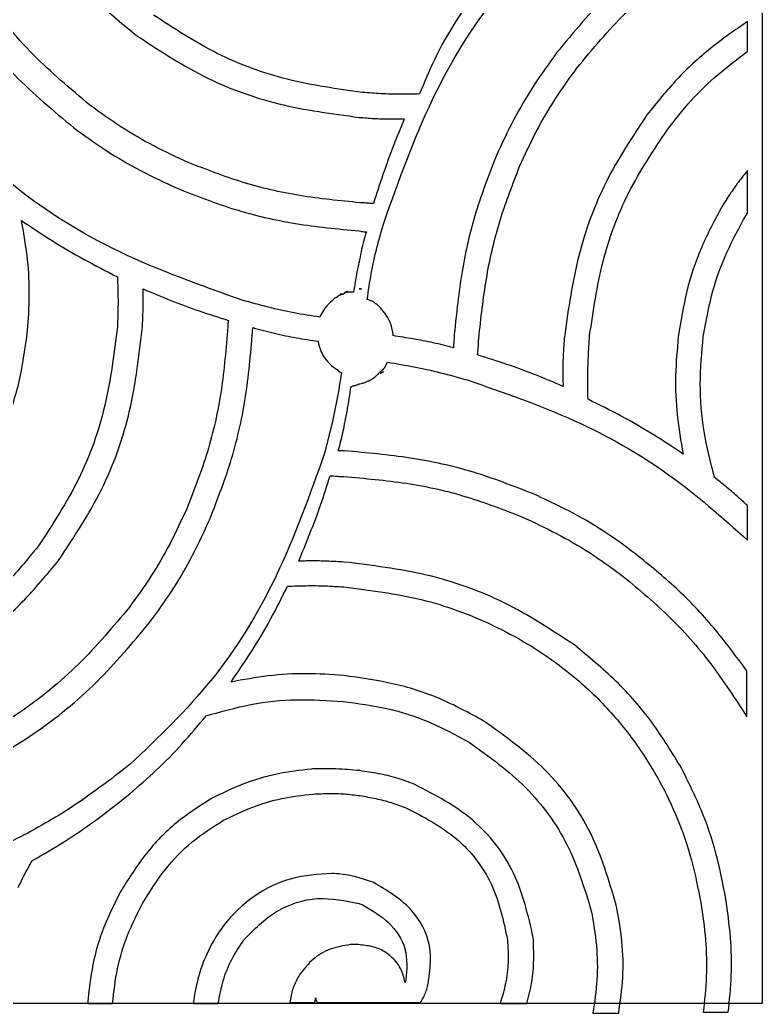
# Model space of a CAD drawing. Extents: x 0 to 371, y 0 to 260.
# Drawn here: x 346.07 to 370.44, y 0.34 to 32.97 of the extents above; entities that cross this region are included whole.
import ezdxf

# ---------------------------------------------------------------- set-up
doc = ezdxf.new("R2010")
doc.units = 0
doc.layers.add('Layer_1', color=7, linetype='CONTINUOUS')

msp = doc.modelspace()

# ---------------------------------------------------------------- linework, layer by layer
at = {"layer": 'Layer_1', "color": 7}
for points in [[(0.02646, 259.95312), (370.443122, 259.95312), (370.443122, 0.661457), (0.02646, 0.661457)], [(350.123332, 24.130001)], [(356.658329, 23.971354)], [(356.843326, 24.05042)], [(357.213848, 24.130001), (357.293435, 24.130001), (357.213848, 24.130001)], [(353.72156, 22.859795)], [(358.007598, 21.404587)], [(356.049576, 8.371273)], [(356.312624, 4.929623)]]:
    msp.add_lwpolyline(points, close=True, dxfattribs=at)
for points in [[(369.967082, 31.93521), (369.967082, 32.913961)], [(369.967082, 26.617188), (369.967082, 28.01917)], [(357.213848, 25.003333), (357.213848, 25.029688)], [(356.658329, 23.944999), (356.631976, 23.944999)], [(357.028851, 24.024065), (357.002499, 24.024065), (356.949265, 24.024065), (356.922912, 24.024065), (356.89656, 24.024065), (356.870207, 24.024065), (356.843326, 24.024065)], [(357.504784, 23.785837), (357.478431, 23.785837)], [(357.875306, 23.548124), (357.796249, 23.62719)], [(358.325415, 22.595212), (358.325415, 22.648438)], [(358.060832, 21.563749), (358.13989, 21.722396)], [(357.743015, 21.24594), (357.822601, 21.325521)], [(357.92854, 21.431458), (358.007598, 21.510523)], [(356.949265, 20.928646), (356.975617, 20.928646)], [(357.213848, 21.007712), (357.240201, 21.007712)], [(357.504784, 21.113648), (357.531666, 21.113648)], [(356.737916, 18.81198), (356.526037, 18.81198)], [(369.967082, 15.875208), (369.967082, 17.012607)], [(369.9402, 10.08073), (369.9402, 11.588648)], [(357.69031, 4.630416), (357.213848, 4.789063)], [(357.187496, 2.592815), (356.922912, 2.592815)], [(355.018124, 1.084896), (354.938537, 0.688021), (355.75864, 0.688021)], [(348.297601, 0.661666), (349.117704, 0.661666)], [(351.763537, 0.661666), (352.58364, 0.661666)], [(355.838226, 0.688021), (357.134791, 0.688021), (359.224575, 0.688021)], [(361.844056, 0.661666), (362.717393, 0.661666)], [(364.886765, 0.343857), (365.733749, 0.343857)], [(368.511874, 0.370212), (369.331976, 0.370212)]]:
    msp.add_lwpolyline(points, dxfattribs=at)
for points, knots in [([(369.993435, 36.988648), (369.973576, 36.97963), (369.932202, 36.960842), (369.869149, 36.937374), (369.0079, 36.547637), (367.472174, 35.575907), (365.376384, 33.919172), (364.253587, 32.558198), (363.69614, 31.882499)], [0, 0, 0, 0, 0.065413, 0.136286, 0.201699, 2.900538, 5.558248, 8.178815, 8.178815, 8.178815, 8.178815]), ([(346.339579, 36.539063), (346.650924, 36.026466), (347.272512, 35.003087), (348.465984, 33.640614), (349.392713, 32.875496), (349.858749, 32.490731)], [0, 0, 0, 0, 1.797007, 3.587658, 5.399076, 5.399076, 5.399076, 5.399076]), ([(358.03395, 26.326249), (358.516017, 27.686758), (359.449224, 30.32049), (361.585048, 33.839395), (363.487346, 35.656793), (364.410832, 36.539063)], [0, 0, 0, 0, 4.325849, 8.37417, 12.193662, 12.193662, 12.193662, 12.193662]), ([(348.376659, 30.162708), (347.73717, 30.699833), (346.450776, 31.780311), (344.837256, 33.755735), (344.005986, 35.237914), (343.587807, 35.983541)], [0, 0, 0, 0, 2.501839, 5.032693, 7.594724, 7.594724, 7.594724, 7.594724]), ([(364.357598, 31.379688), (364.875436, 32.003269), (365.917641, 33.258293), (367.826494, 34.841999), (369.267474, 35.653683), (369.993435, 36.062606)], [0, 0, 0, 0, 2.428451, 4.887518, 7.384217, 7.384217, 7.384217, 7.384217]), ([(342.820409, 35.53344), (343.259389, 34.745898), (344.130783, 33.182593), (345.829016, 31.110759), (347.178905, 29.981152), (347.847492, 29.421668)], [0, 0, 0, 0, 2.701851, 5.363294, 7.97507, 7.97507, 7.97507, 7.97507]), ([(360.891662, 33.681356), (360.669704, 33.351753), (360.22611, 32.693025), (359.649837, 31.643167), (359.349256, 30.904079), (359.198223, 30.532712)], [0, 0, 0, 0, 1.191884, 2.382039, 3.584001, 3.584001, 3.584001, 3.584001]), ([(357.319787, 30.585938), (356.494252, 30.699431), (354.85558, 30.924713), (352.515814, 31.782375), (351.148024, 32.679258), (350.466973, 33.125835)], [0, 0, 0, 0, 2.495871, 4.954259, 7.392291, 7.392291, 7.392291, 7.392291]), ([(369.967082, 32.913961), (369.554776, 32.628567), (368.730339, 32.057899), (367.612475, 31.030247), (366.979084, 30.24217), (366.65979, 29.844898)], [0, 0, 0, 0, 1.503379, 3.006114, 4.533713, 4.533713, 4.533713, 4.533713]), ([(349.858749, 32.490731), (350.587184, 32.005314), (352.049592, 31.030788), (354.566289, 30.115106), (356.326941, 29.882836), (357.213848, 29.765833)], [0, 0, 0, 0, 2.619821, 5.259563, 7.939069, 7.939069, 7.939069, 7.939069]), ([(363.69614, 31.882499), (363.444566, 31.534823), (362.935317, 30.831038), (362.270499, 29.697602), (361.898489, 28.897317), (361.711765, 28.495626)], [0, 0, 0, 0, 1.287007, 2.605232, 3.933695, 3.933695, 3.933695, 3.933695]), ([(367.321249, 29.342087), (367.577491, 29.672739), (368.08613, 30.329083), (368.982212, 31.193463), (369.639133, 31.688218), (369.967082, 31.93521)], [0, 0, 0, 0, 1.253799, 2.488785, 3.719926, 3.719926, 3.719926, 3.719926]), ([(362.479162, 28.151462), (362.655052, 28.533397), (363.00497, 29.293228), (363.634085, 30.373726), (364.117303, 31.045586), (364.357598, 31.379688)], [0, 0, 0, 0, 1.261043, 2.508743, 3.742939, 3.742939, 3.742939, 3.742939]), ([(359.198223, 30.532712), (358.986899, 30.527374), (358.566139, 30.516746), (357.939338, 30.538082), (357.525137, 30.570076), (357.319787, 30.585938)], [0, 0, 0, 0, 0.634067, 1.262467, 1.880333, 1.880333, 1.880333, 1.880333]), ([(353.37739, 23.759481), (352.01689, 24.241513), (349.383201, 25.17464), (345.864226, 27.310171), (344.046845, 29.212387), (343.164579, 30.135837)], [0, 0, 0, 0, 4.325799, 8.373984, 12.193381, 12.193381, 12.193381, 12.193381]), ([(351.604893, 28.283753), (351.22295, 28.459678), (350.463085, 28.809677), (349.382651, 29.439079), (348.710767, 29.922378), (348.376659, 30.162708)], [0, 0, 0, 0, 1.261103, 2.508932, 3.743206, 3.743206, 3.743206, 3.743206]), ([(357.213848, 29.765833), (357.375096, 29.751558), (357.701078, 29.722701), (358.195648, 29.713092), (358.528187, 29.712769), (358.695409, 29.712606)], [0, 0, 0, 0, 0.485498, 0.98149, 1.483195, 1.483195, 1.483195, 1.483195]), ([(358.695409, 29.712606), (358.571839, 29.413371), (358.322702, 28.810064), (357.989027, 27.881791), (357.783801, 27.252016), (357.680494, 26.934997)], [0, 0, 0, 0, 0.97113, 1.957958, 2.958231, 2.958231, 2.958231, 2.958231]), ([(366.65979, 29.844898), (366.187974, 29.130868), (365.237328, 27.692195), (364.332001, 25.224131), (364.085068, 23.493534), (363.960723, 22.622083)], [0, 0, 0, 0, 2.561714, 5.161502, 7.798524, 7.798524, 7.798524, 7.798524]), ([(347.847492, 29.421668), (348.195169, 29.170094), (348.898955, 28.660845), (350.032393, 27.996028), (350.83268, 27.624018), (351.234371, 27.437293)], [0, 0, 0, 0, 1.287008, 2.605236, 3.9337, 3.9337, 3.9337, 3.9337]), ([(364.780825, 22.595212), (364.899687, 23.411304), (365.135207, 25.028374), (365.980162, 27.337241), (366.875994, 28.676457), (367.321249, 29.342087)], [0, 0, 0, 0, 2.470914, 4.896062, 7.292566, 7.292566, 7.292566, 7.292566]), ([(361.711765, 28.495626), (361.476192, 27.887398), (360.998482, 26.653989), (360.549068, 24.685953), (360.407783, 23.333971), (360.336143, 22.648438)], [0, 0, 0, 0, 1.954953, 3.964391, 6.031376, 6.031376, 6.031376, 6.031376]), ([(357.240201, 26.960837), (356.578817, 27.025485), (355.273052, 27.153119), (353.376303, 27.590617), (352.189016, 28.055191), (351.604893, 28.283753)], [0, 0, 0, 0, 1.992575, 3.933927, 5.81399, 5.81399, 5.81399, 5.81399]), ([(361.156245, 22.648438), (361.227959, 23.292517), (361.369662, 24.565192), (361.808367, 26.415059), (362.257757, 27.578338), (362.479162, 28.151462)], [0, 0, 0, 0, 1.943253, 3.839796, 5.681605, 5.681605, 5.681605, 5.681605]), ([(369.967082, 28.01917), (369.864717, 27.894079), (369.659968, 27.643876), (369.382473, 27.242565), (369.208035, 26.967306), (369.120098, 26.828545)], [0, 0, 0, 0, 0.484733, 0.969549, 1.462409, 1.462409, 1.462409, 1.462409]), ([(351.234371, 27.437293), (351.855658, 27.19282), (353.117433, 26.696319), (355.13081, 26.233294), (356.514785, 26.101411), (357.213848, 26.034795)], [0, 0, 0, 0, 2.001113, 4.064069, 6.169652, 6.169652, 6.169652, 6.169652]), ([(357.680494, 26.934997), (357.634579, 26.936938), (357.539023, 26.940978), (357.392697, 26.95644), (357.291612, 26.959354), (357.240201, 26.960837)], [0, 0, 0, 0, 0.13784, 0.286873, 0.441115, 0.441115, 0.441115, 0.441115]), ([(369.120098, 26.828545), (368.883703, 26.38609), (368.410611, 25.500616), (367.933607, 24.061026), (367.772173, 23.067127), (367.691242, 22.568856)], [0, 0, 0, 0, 1.503159, 3.008233, 4.521331, 4.521331, 4.521331, 4.521331]), ([(369.83479, 26.405315), (369.850341, 26.429382), (369.879984, 26.475261), (369.921888, 26.547241), (369.951532, 26.59312), (369.967082, 26.617188)], [0, 0, 0, 0, 0.085951, 0.163847, 0.249797, 0.249797, 0.249797, 0.249797]), ([(346.339579, 22.886666), (346.36253, 23.27651), (346.40846, 24.056643), (346.334293, 25.228106), (346.196463, 25.995911), (346.127701, 26.37896)], [0, 0, 0, 0, 1.170859, 2.343057, 3.510053, 3.510053, 3.510053, 3.510053]), ([(346.127701, 26.37896), (346.460103, 26.15437), (347.12909, 25.702365), (348.183451, 25.089252), (348.910469, 24.715148), (349.276348, 24.526876)], [0, 0, 0, 0, 1.203234, 2.421603, 3.655969, 3.655969, 3.655969, 3.655969]), ([(357.478431, 23.785837), (357.519104, 24.068667), (357.600915, 24.637572), (357.787083, 25.48626), (357.951262, 26.044894), (358.03395, 26.326249)], [0, 0, 0, 0, 0.857041, 1.723911, 2.603523, 2.603523, 2.603523, 2.603523]), ([(368.511874, 22.568856), (368.591241, 23.016642), (368.749945, 23.912036), (369.193085, 25.206734), (369.62124, 26.006444), (369.83479, 26.405315)], [0, 0, 0, 0, 1.363155, 2.725773, 4.081693, 4.081693, 4.081693, 4.081693]), ([(357.213848, 26.034795), (357.240156, 26.027688), (357.29218, 26.013633), (357.372616, 26.008587), (357.425626, 26.008489), (357.452079, 26.00844)], [0, 0, 0, 0, 0.08155, 0.161267, 0.240676, 0.240676, 0.240676, 0.240676]), ([(357.452079, 26.00844), (357.418433, 25.90039), (357.35047, 25.682138), (357.271952, 25.346153), (357.233258, 25.117851), (357.213848, 25.003333)], [0, 0, 0, 0, 0.339427, 0.685611, 1.034027, 1.034027, 1.034027, 1.034027]), ([(357.213848, 25.029688), (357.189238, 24.917461), (357.14059, 24.695612), (357.081338, 24.359815), (357.046429, 24.136506), (357.028851, 24.024065)], [0, 0, 0, 0, 0.344646, 0.681296, 1.02272, 1.02272, 1.02272, 1.02272]), ([(349.276348, 24.526876), (349.283393, 24.342044), (349.297405, 23.974447), (349.297672, 23.42733), (349.283406, 23.065619), (349.276348, 22.886666)], [0, 0, 0, 0, 0.554872, 1.103538, 1.64078, 1.64078, 1.64078, 1.64078]), ([(350.096451, 22.886666), (350.103607, 23.021521), (350.118119, 23.295007), (350.123034, 23.709668), (350.123232, 23.989238), (350.123332, 24.130001)], [0, 0, 0, 0, 0.405094, 0.821528, 1.24383, 1.24383, 1.24383, 1.24383]), ([(350.123332, 24.130001), (350.42542, 24.001062), (351.032349, 23.742009), (351.967983, 23.396764), (352.606136, 23.198142), (352.92781, 23.098023)], [0, 0, 0, 0, 0.985275, 1.979534, 2.990112, 2.990112, 2.990112, 2.990112]), ([(356.631976, 23.944999), (356.607664, 23.934625), (356.561304, 23.914844), (356.502241, 23.875248), (356.459292, 23.839494), (356.417173, 23.833155), (356.392508, 23.810484), (356.318859, 23.737795), (356.186202, 23.622112), (356.031244, 23.427422), (355.955685, 23.27926), (355.917284, 23.20396)], [0, 0, 0, 0, 0.079, 0.150637, 0.214084, 0.241624, 0.274517, 0.311245, 0.554531, 0.799416, 1.052494, 1.052494, 1.052494, 1.052494]), ([(356.658329, 23.971354), (356.649842, 23.971163), (356.634465, 23.970815), (356.612543, 23.968534), (356.598249, 23.937426), (356.627779, 23.950991), (356.637489, 23.966688), (356.65114, 23.969745), (356.658329, 23.971354)], [0, 0, 0, 0, 0.025441, 0.046093, 0.066249, 0.086953, 0.105566, 0.12627, 0.12627, 0.12627, 0.12627]), ([(356.843326, 24.024065), (356.828065, 24.024335), (356.801333, 24.024809), (356.766936, 24.017796), (356.736541, 24.0064), (356.737332, 23.987672), (356.731884, 23.980439), (356.726372, 23.975951), (356.720603, 23.974336), (356.716073, 23.971921), (356.70326, 23.971199), (356.696069, 23.953116), (356.676662, 23.944295), (356.664928, 23.944746), (356.658329, 23.944999)], [0, 0, 0, 0, 0.044978, 0.078785, 0.111838, 0.12232, 0.130645, 0.138074, 0.14323, 0.148438, 0.153336, 0.18031, 0.195535, 0.215102, 0.215102, 0.215102, 0.215102]), ([(356.843326, 24.05042), (356.833989, 24.048619), (356.814644, 24.044887), (356.796362, 24.030256), (356.748778, 24.021077), (356.796362, 24.030256), (356.814644, 24.044887), (356.833989, 24.048619), (356.843326, 24.05042)], [0, 0, 0, 0, 0.027247, 0.056453, 0.0837, 0.110946, 0.140152, 0.167399, 0.167399, 0.167399, 0.167399]), ([(355.917284, 23.20396), (355.634378, 23.246249), (355.065247, 23.331323), (354.219776, 23.528418), (353.659093, 23.682211), (353.37739, 23.759481)], [0, 0, 0, 0, 0.857836, 1.725738, 2.602109, 2.602109, 2.602109, 2.602109]), ([(357.637076, 23.733126), (357.621382, 23.734629), (357.590685, 23.737567), (357.548477, 23.761969), (357.520121, 23.777459), (357.504784, 23.785837)], [0, 0, 0, 0, 0.046711, 0.09137, 0.143979, 0.143979, 0.143979, 0.143979]), ([(357.796249, 23.62719), (357.789165, 23.628591), (357.775688, 23.631256), (357.7638, 23.649843), (357.735379, 23.651899), (357.716235, 23.683666), (357.679873, 23.708942), (357.652278, 23.724535), (357.637076, 23.733126)], [0, 0, 0, 0, 0.020833, 0.039634, 0.060467, 0.098641, 0.141288, 0.193608, 0.193608, 0.193608, 0.193608]), ([(358.13989, 23.20396), (358.113751, 23.245886), (358.062569, 23.327983), (357.974656, 23.443786), (357.908654, 23.513102), (357.875306, 23.548124)], [0, 0, 0, 0, 0.148184, 0.290165, 0.435159, 0.435159, 0.435159, 0.435159]), ([(358.325415, 22.648438), (358.315005, 22.716336), (358.294762, 22.848365), (358.236457, 23.038074), (358.171811, 23.149125), (358.13989, 23.20396)], [0, 0, 0, 0, 0.20605, 0.400666, 0.590501, 0.590501, 0.590501, 0.590501]), ([(344.858018, 18.176876), (345.11722, 18.664975), (345.635623, 19.641169), (346.134457, 21.236172), (346.271092, 22.335588), (346.339579, 22.886666)], [0, 0, 0, 0, 1.655746, 3.311481, 4.975488, 4.975488, 4.975488, 4.975488]), ([(349.276348, 22.886666), (349.169426, 22.021914), (348.956818, 20.302402), (348.09292, 17.837075), (347.151805, 16.402944), (346.683749, 15.68969)], [0, 0, 0, 0, 2.61027, 5.190382, 7.743209, 7.743209, 7.743209, 7.743209]), ([(347.345207, 15.213749), (347.846574, 15.972692), (348.854293, 17.498126), (349.783551, 20.12607), (349.991698, 21.96247), (350.096451, 22.886666)], [0, 0, 0, 0, 2.722158, 5.471388, 8.256756, 8.256756, 8.256756, 8.256756]), ([(352.901457, 22.886666), (352.843947, 22.183771), (352.7306, 20.798416), (352.28704, 18.7829), (351.794348, 17.52586), (351.551659, 16.90667)], [0, 0, 0, 0, 2.114592, 4.167706, 6.160758, 6.160758, 6.160758, 6.160758]), ([(352.319056, 16.589376), (352.570685, 17.23944), (353.082409, 18.561444), (353.544217, 20.674103), (353.66201, 22.125865), (353.72156, 22.859795)], [0, 0, 0, 0, 2.089101, 4.248505, 6.456337, 6.456337, 6.456337, 6.456337]), ([(352.92781, 23.098023), (352.920737, 23.074052), (352.907344, 23.028658), (352.901333, 22.957212), (352.901415, 22.910804), (352.901457, 22.886666)], [0, 0, 0, 0, 0.074783, 0.141617, 0.214059, 0.214059, 0.214059, 0.214059]), ([(353.72156, 22.859795), (353.958975, 22.794554), (354.430793, 22.6649), (355.147705, 22.522067), (355.6262, 22.447405), (355.864579, 22.41021)], [0, 0, 0, 0, 0.738447, 1.467521, 2.191316, 2.191316, 2.191316, 2.191316]), ([(360.30979, 22.198337), (360.089894, 22.254872), (359.652525, 22.367319), (358.988216, 22.488608), (358.546011, 22.559731), (358.325415, 22.595212)], [0, 0, 0, 0, 0.680934, 1.354363, 2.024705, 2.024705, 2.024705, 2.024705]), ([(360.336143, 22.648438), (360.334577, 22.597734), (360.3315, 22.498131), (360.314433, 22.348643), (360.311357, 22.24904), (360.30979, 22.198337)], [0, 0, 0, 0, 0.152124, 0.298834, 0.450958, 0.450958, 0.450958, 0.450958]), ([(361.10354, 21.960624), (361.11072, 22.039616), (361.12489, 22.195506), (361.134289, 22.42537), (361.149049, 22.575328), (361.156245, 22.648438)], [0, 0, 0, 0, 0.237922, 0.469539, 0.689887, 0.689887, 0.689887, 0.689887]), ([(363.960723, 22.622083), (363.944903, 22.436651), (363.913133, 22.064267), (363.891911, 21.499067), (363.902613, 21.120062), (363.908018, 20.928646)], [0, 0, 0, 0, 0.558295, 1.121167, 1.695522, 1.695522, 1.695522, 1.695522]), ([(364.72812, 20.505416), (364.722722, 20.740886), (364.712014, 21.207945), (364.733269, 21.905125), (364.765009, 22.365706), (364.780825, 22.595212)], [0, 0, 0, 0, 0.706497, 1.401348, 2.091483, 2.091483, 2.091483, 2.091483]), ([(367.691242, 22.568856), (367.6525, 22.141427), (367.574722, 21.28331), (367.628276, 19.985417), (367.776335, 19.132695), (367.850415, 18.706043)], [0, 0, 0, 0, 1.286711, 2.583228, 3.881518, 3.881518, 3.881518, 3.881518]), ([(368.881867, 17.938648), (368.753122, 18.439748), (368.494983, 19.444472), (368.368918, 21.008876), (368.464122, 22.047779), (368.511874, 22.568856)], [0, 0, 0, 0, 1.550432, 3.108674, 4.676707, 4.676707, 4.676707, 4.676707]), ([(355.864579, 22.41021), (355.890515, 22.299742), (355.941848, 22.081101), (356.12022, 21.789294), (356.284771, 21.639141), (356.367393, 21.563749)], [0, 0, 0, 0, 0.338897, 0.670754, 1.005417, 1.005417, 1.005417, 1.005417]), ([(363.908018, 20.928646), (363.605931, 21.057585), (362.999001, 21.316639), (362.063368, 21.661883), (361.425214, 21.860505), (361.10354, 21.960624)], [0, 0, 0, 0, 0.985275, 1.979534, 2.990112, 2.990112, 2.990112, 2.990112]), ([(356.367393, 21.563749), (356.385316, 21.553063), (356.422114, 21.531123), (356.471316, 21.490439), (356.508114, 21.468499), (356.526037, 21.457813)], [0, 0, 0, 0, 0.062523, 0.128365, 0.190888, 0.190888, 0.190888, 0.190888]), ([(358.007598, 21.510523), (358.015647, 21.517505), (358.029718, 21.529709), (358.055026, 21.541183), (358.058982, 21.556557), (358.060832, 21.563749)], [0, 0, 0, 0, 0.032259, 0.056393, 0.077606, 0.077606, 0.077606, 0.077606]), ([(358.13989, 21.722396), (358.431391, 21.674603), (359.017015, 21.578588), (359.892237, 21.387394), (360.469125, 21.22281), (360.75937, 21.140003)], [0, 0, 0, 0, 0.886111, 1.780194, 2.685514, 2.685514, 2.685514, 2.685514]), ([(356.631976, 21.378231), (356.584464, 21.080552), (356.489703, 20.486839), (356.303622, 19.604091), (356.152241, 19.023201), (356.076457, 18.732398)], [0, 0, 0, 0, 0.904255, 1.803509, 2.704986, 2.704986, 2.704986, 2.704986]), ([(356.526037, 21.457813), (356.527817, 21.448968), (356.531447, 21.430938), (356.551974, 21.410123), (356.576646, 21.405008), (356.599248, 21.400382), (356.611491, 21.382433), (356.624918, 21.379679), (356.631976, 21.378231)], [0, 0, 0, 0, 0.026718, 0.054469, 0.081097, 0.101931, 0.120731, 0.141564, 0.141564, 0.141564, 0.141564]), ([(357.531666, 21.113648), (357.538685, 21.115089), (357.552016, 21.117824), (357.564022, 21.135827), (357.58437, 21.14001), (357.604867, 21.144184), (357.616404, 21.163028), (357.642482, 21.165336), (357.661917, 21.188071), (357.689468, 21.200317), (357.716628, 21.209602), (357.717131, 21.224782), (357.720582, 21.228212), (357.725039, 21.233391), (357.730614, 21.23994), (357.737897, 21.244075), (357.741866, 21.245521), (357.743015, 21.24594)], [0, 0, 0, 0, 0.020704, 0.039317, 0.060021, 0.080769, 0.099553, 0.120301, 0.15324, 0.183089, 0.216028, 0.221398, 0.225719, 0.230055, 0.242111, 0.25112, 0.254788, 0.254788, 0.254788, 0.254788]), ([(357.822601, 21.325521), (357.829704, 21.327385), (357.844835, 21.331357), (357.857066, 21.355252), (357.869434, 21.380187), (357.898425, 21.383305), (357.909151, 21.409608), (357.921485, 21.423507), (357.92854, 21.431458)], [0, 0, 0, 0, 0.021038, 0.044821, 0.07689, 0.098105, 0.122238, 0.154496, 0.154496, 0.154496, 0.154496]), ([(358.007598, 21.404587), (357.996312, 21.397105), (357.972896, 21.381582), (357.941461, 21.377074), (357.883941, 21.344943), (357.937756, 21.360893), (357.963951, 21.381681), (357.991706, 21.396247), (358.007598, 21.404587)], [0, 0, 0, 0, 0.038651, 0.080196, 0.118847, 0.147395, 0.186044, 0.237821, 0.237821, 0.237821, 0.237821]), ([(356.526037, 18.81198), (356.552439, 18.908895), (356.60511, 19.102233), (356.679322, 19.392445), (356.747562, 19.727899), (356.815966, 20.104969), (356.890219, 20.519019), (356.929797, 20.793593), (356.949265, 20.928646)], [0, 0, 0, 0, 0.301352, 0.601171, 0.89842, 1.328051, 1.750911, 2.160228, 2.160228, 2.160228, 2.160228]), ([(356.975617, 20.928646), (356.986427, 20.935606), (357.008516, 20.949829), (357.045508, 20.95649), (357.083264, 20.949026), (357.105261, 20.975707), (357.133704, 20.98303), (357.157812, 20.976017), (357.17175, 20.991849), (357.188798, 21.002681), (357.205161, 21.005967), (357.213848, 21.007712)], [0, 0, 0, 0, 0.038178, 0.078013, 0.111372, 0.143754, 0.171174, 0.197704, 0.208062, 0.231325, 0.25765, 0.25765, 0.25765, 0.25765]), ([(357.240201, 21.007712), (357.268938, 21.016818), (357.328785, 21.035782), (357.419677, 21.065499), (357.476478, 21.097634), (357.504784, 21.113648)], [0, 0, 0, 0, 0.090503, 0.188474, 0.285792, 0.285792, 0.285792, 0.285792]), ([(360.75937, 21.140003), (361.949846, 20.729409), (364.262783, 19.931678), (367.398556, 18.16321), (369.126573, 16.62392), (369.967082, 15.875208)], [0, 0, 0, 0, 3.774259, 7.332889, 10.70307, 10.70307, 10.70307, 10.70307]), ([(367.850415, 18.706043), (367.524137, 18.924026), (366.86363, 19.365301), (365.820001, 19.964785), (365.093963, 20.324274), (364.72812, 20.505416)], [0, 0, 0, 0, 1.176969, 2.382611, 3.607157, 3.607157, 3.607157, 3.607157]), ([(356.076457, 18.732398), (355.59439, 17.37189), (354.661184, 14.738158), (352.52536, 11.219253), (350.623061, 9.401855), (349.699576, 8.519585)], [0, 0, 0, 0, 4.325849, 8.37417, 12.193662, 12.193662, 12.193662, 12.193662]), ([(362.90239, 17.409482), (362.263499, 17.659398), (360.965801, 18.167021), (358.887288, 18.619122), (357.460586, 18.747136), (356.737916, 18.81198)], [0, 0, 0, 0, 2.055733, 4.175548, 6.351481, 6.351481, 6.351481, 6.351481]), ([(355.229473, 15.186878), (355.353144, 15.489552), (355.602455, 16.099717), (355.957853, 17.031318), (356.159718, 17.669996), (356.261454, 17.991874)], [0, 0, 0, 0, 0.980934, 1.977477, 2.989994, 2.989994, 2.989994, 2.989994]), ([(356.261454, 17.991874), (356.312115, 17.990279), (356.411598, 17.987145), (356.56089, 17.969733), (356.660373, 17.966599), (356.711034, 17.965003)], [0, 0, 0, 0, 0.151995, 0.298477, 0.450472, 0.450472, 0.450472, 0.450472]), ([(356.711034, 17.965003), (357.398561, 17.90741), (358.7549, 17.793792), (360.725063, 17.357613), (361.954669, 16.877806), (362.558749, 16.642087)], [0, 0, 0, 0, 2.068679, 4.08105, 6.024423, 6.024423, 6.024423, 6.024423]), ([(369.967082, 17.012607), (369.85031, 17.118707), (369.615522, 17.332038), (369.253833, 17.641112), (369.005589, 17.839682), (368.881867, 17.938648)], [0, 0, 0, 0, 0.473312, 0.951662, 1.426946, 1.426946, 1.426946, 1.426946]), ([(366.289268, 15.425107), (365.942343, 15.681716), (365.242735, 16.199194), (364.103599, 16.85591), (363.303868, 17.224462), (362.90239, 17.409482)], [0, 0, 0, 0, 1.293786, 2.609047, 3.934959, 3.934959, 3.934959, 3.934959]), ([(351.551659, 16.90667), (351.375775, 16.524775), (351.025882, 15.765055), (350.3967, 14.684767), (349.913512, 14.01302), (349.673223, 13.67896)], [0, 0, 0, 0, 1.260922, 2.508408, 3.742494, 3.742494, 3.742494, 3.742494]), ([(362.558749, 16.642087), (362.940643, 16.466203), (363.700363, 16.116309), (364.780648, 15.487125), (365.452394, 15.003938), (365.786454, 14.763648)], [0, 0, 0, 0, 1.260922, 2.508405, 3.74249, 3.74249, 3.74249, 3.74249]), ([(350.334681, 13.176148), (350.590781, 13.527655), (351.105315, 14.233876), (351.768797, 15.377731), (352.134657, 16.183337), (352.319056, 16.589376)], [0, 0, 0, 0, 1.304167, 2.620229, 3.957614, 3.957614, 3.957614, 3.957614]), ([(346.683749, 15.68969), (346.326274, 15.251122), (345.61654, 14.380388), (344.32887, 13.28728), (342.99173, 12.419878), (341.625676, 11.774551), (340.275762, 11.312101), (339.34429, 11.12612), (338.878541, 11.033126)], [0, 0, 0, 0, 1.694337, 3.363945, 5.041935, 6.462936, 7.88643, 9.310003, 9.310003, 9.310003, 9.310003]), ([(369.9402, 11.588648), (369.585112, 12.068765), (368.879398, 13.022962), (367.658537, 14.316202), (366.744722, 15.056257), (366.289268, 15.425107)], [0, 0, 0, 0, 1.790655, 3.558801, 5.315728, 5.315728, 5.315728, 5.315728]), ([(343.296871, 11.694585), (343.809467, 12.005929), (344.832847, 12.627517), (346.195324, 13.820986), (346.960442, 14.747714), (347.345207, 15.213749)], [0, 0, 0, 0, 1.797008, 3.587658, 5.399077, 5.399077, 5.399077, 5.399077]), ([(356.711034, 15.160523), (356.545798, 15.169193), (356.217438, 15.186422), (355.723327, 15.203185), (355.394741, 15.192336), (355.229473, 15.186878)], [0, 0, 0, 0, 0.496425, 0.986507, 1.482446, 1.482446, 1.482446, 1.482446]), ([(364.27854, 12.435624), (363.528242, 12.928328), (362.019922, 13.918808), (359.428219, 14.830399), (357.619946, 15.050095), (356.711034, 15.160523)], [0, 0, 0, 0, 2.686124, 5.399903, 8.142499, 8.142499, 8.142499, 8.142499]), ([(365.786454, 14.763648), (366.320244, 14.323269), (367.394983, 13.436604), (368.792055, 11.856155), (369.556502, 10.674058), (369.9402, 10.08073)], [0, 0, 0, 0, 2.073999, 4.175809, 6.293894, 6.293894, 6.293894, 6.293894]), ([(353.006867, 11.218128), (353.232961, 11.548774), (353.687913, 12.214111), (354.315061, 13.261207), (354.67652, 13.995946), (354.858951, 14.366773)], [0, 0, 0, 0, 1.20159, 2.41788, 3.657285, 3.657285, 3.657285, 3.657285]), ([(354.858951, 14.366773), (355.064045, 14.373756), (355.476129, 14.387785), (356.094305, 14.383028), (356.505995, 14.354584), (356.711034, 14.340418)], [0, 0, 0, 0, 0.615627, 1.236946, 1.853412, 1.853412, 1.853412, 1.853412]), ([(356.711034, 14.340418), (357.563829, 14.235661), (359.255642, 14.02784), (361.655066, 13.140977), (363.593803, 11.984926), (365.078649, 10.698407), (366.18004, 9.421691), (367.0435, 8.082765), (367.690902, 6.722297), (368.155886, 5.372691), (368.339785, 4.438738), (368.432287, 3.968958)], [0, 0, 0, 0, 2.570457, 5.099388, 7.608205, 9.302541, 10.972149, 12.650138, 14.065831, 15.483758, 16.918812, 16.918812, 16.918812, 16.918812]), ([(349.673223, 13.67896), (349.136098, 13.039471), (348.055619, 11.753076), (346.080196, 10.139555), (344.598016, 9.308284), (343.85239, 8.890105)], [0, 0, 0, 0, 2.50184, 5.032695, 7.594725, 7.594725, 7.594725, 7.594725]), ([(344.222912, 8.149065), (345.010454, 8.588045), (346.573759, 9.459439), (348.645592, 11.157672), (349.775198, 12.507561), (350.334681, 13.176148)], [0, 0, 0, 0, 2.70185, 5.363292, 7.975068, 7.975068, 7.975068, 7.975068]), ([(367.797181, 8.387293), (367.485876, 8.899882), (366.864382, 9.923221), (365.671177, 11.285775), (364.744539, 12.050866), (364.27854, 12.435624)], [0, 0, 0, 0, 1.796933, 3.587416, 5.398731, 5.398731, 5.398731, 5.398731]), ([(356.711034, 11.430001), (356.297118, 11.460086), (355.471058, 11.520126), (354.227119, 11.445349), (353.413906, 11.293923), (353.006867, 11.218128)], [0, 0, 0, 0, 1.244141, 2.482953, 3.724407, 3.724407, 3.724407, 3.724407]), ([(361.288537, 9.948438), (360.816041, 10.206174), (359.869946, 10.722247), (358.315802, 11.207866), (357.246479, 11.355884), (356.711034, 11.430001)], [0, 0, 0, 0, 1.611897, 3.227553, 4.847955, 4.847955, 4.847955, 4.847955]), ([(352.186765, 10.107085), (352.672238, 10.244752), (353.646159, 10.52093), (355.165844, 10.678551), (356.178571, 10.6152), (356.684681, 10.583541)], [0, 0, 0, 0, 1.512074, 3.033414, 4.553238, 4.553238, 4.553238, 4.553238]), ([(356.684681, 10.583541), (357.167863, 10.518234), (358.135641, 10.38743), (359.543024, 9.935421), (360.40606, 9.468141), (360.838957, 9.233753)], [0, 0, 0, 0, 1.461124, 2.92653, 4.401336, 4.401336, 4.401336, 4.401336]), ([(349.673223, 7.540833), (349.970682, 7.797653), (350.571393, 8.316294), (351.409031, 9.177029), (351.926382, 9.795705), (352.186765, 10.107085)], [0, 0, 0, 0, 1.178583, 2.380117, 3.597619, 3.597619, 3.597619, 3.597619]), ([(365.654162, 3.889377), (365.412093, 4.706494), (364.929754, 6.334658), (363.389738, 8.451333), (361.995025, 9.445065), (361.288537, 9.948438)], [0, 0, 0, 0, 2.544261, 5.069616, 7.661989, 7.661989, 7.661989, 7.661989]), ([(360.838957, 9.233753), (361.48068, 8.770124), (362.748044, 7.854484), (364.154319, 5.927298), (364.607154, 4.446414), (364.83406, 3.704375)], [0, 0, 0, 0, 2.366402, 4.673505, 6.990582, 6.990582, 6.990582, 6.990582]), ([(349.699576, 8.519585), (349.148732, 8.094172), (348.042738, 7.240021), (346.224012, 6.154557), (344.929112, 5.58122), (344.275617, 5.291875)], [0, 0, 0, 0, 2.086879, 4.19008, 6.332929, 6.332929, 6.332929, 6.332929]), ([(355.652701, 8.360938), (355.268834, 8.317182), (354.502665, 8.229848), (353.387193, 7.892438), (352.693647, 7.552405), (352.345409, 7.38167)], [0, 0, 0, 0, 1.157468, 2.310219, 3.472746, 3.472746, 3.472746, 3.472746]), ([(356.049576, 8.371273), (356.005477, 8.370941), (355.917267, 8.370278), (355.784952, 8.366893), (355.696792, 8.362923), (355.652701, 8.360938)], [0, 0, 0, 0, 0.132299, 0.264635, 0.397042, 0.397042, 0.397042, 0.397042]), ([(357.240201, 8.307712), (357.107974, 8.319936), (356.843812, 8.344358), (356.446722, 8.367325), (356.181897, 8.369957), (356.049576, 8.371273)], [0, 0, 0, 0, 0.398362, 0.79585, 1.192789, 1.192789, 1.192789, 1.192789]), ([(359.039579, 7.858127), (358.844219, 7.930471), (358.455151, 8.07455), (357.850383, 8.217125), (357.443198, 8.277575), (357.240201, 8.307712)], [0, 0, 0, 0, 0.624498, 1.243719, 1.859335, 1.859335, 1.859335, 1.859335]), ([(369.25239, 4.10125), (369.155627, 4.599803), (368.96254, 5.59466), (368.470635, 7.034522), (368.021265, 7.937174), (367.797181, 8.387293)], [0, 0, 0, 0, 1.522447, 3.038028, 4.545521, 4.545521, 4.545521, 4.545521]), ([(362.928742, 2.831043), (362.763226, 3.555491), (362.433953, 4.996693), (361.023174, 6.820761), (359.705686, 7.509771), (359.039579, 7.858127)], [0, 0, 0, 0, 2.212244, 4.400989, 6.639216, 6.639216, 6.639216, 6.639216]), ([(346.471871, 5.344585), (346.847316, 5.563196), (347.596857, 5.999633), (348.667686, 6.732272), (349.339141, 7.272195), (349.673223, 7.540833)], [0, 0, 0, 0, 1.303127, 2.601568, 3.887343, 3.887343, 3.887343, 3.887343]), ([(352.742284, 6.667502), (353.053291, 6.82068), (353.672055, 7.125436), (354.673107, 7.421286), (355.359922, 7.500783), (355.705935, 7.540833)], [0, 0, 0, 0, 1.038913, 2.066971, 3.11074, 3.11074, 3.11074, 3.11074]), ([(355.705935, 7.540833), (355.875697, 7.547717), (356.21714, 7.561562), (356.730449, 7.551672), (357.070619, 7.508919), (357.240201, 7.487607)], [0, 0, 0, 0, 0.509724, 1.025206, 1.537647, 1.537647, 1.537647, 1.537647]), ([(352.345409, 7.38167), (351.957065, 7.13288), (351.16654, 6.626437), (350.162606, 5.583204), (349.64569, 4.758966), (349.382287, 4.338962)], [0, 0, 0, 0, 1.380368, 2.809915, 4.295235, 4.295235, 4.295235, 4.295235]), ([(357.240201, 7.487607), (357.414174, 7.457786), (357.759024, 7.398677), (358.26383, 7.266461), (358.587738, 7.149054), (358.748643, 7.090732)], [0, 0, 0, 0, 0.529395, 1.049366, 1.562642, 1.562642, 1.562642, 1.562642]), ([(358.748643, 7.090732), (359.329493, 6.788862), (360.471836, 6.195181), (361.69017, 4.617978), (361.951354, 3.374715), (362.082287, 2.751462)], [0, 0, 0, 0, 1.9493, 3.833639, 5.727839, 5.727839, 5.727839, 5.727839]), ([(350.096451, 3.942087), (350.331827, 4.319917), (350.793108, 5.06037), (351.689303, 5.995978), (352.396109, 6.446734), (352.742284, 6.667502)], [0, 0, 0, 0, 1.333712, 2.613745, 3.842465, 3.842465, 3.842465, 3.842465]), ([(346.022291, 4.471254), (346.068265, 4.568642), (346.160967, 4.765013), (346.313986, 5.054634), (346.419097, 5.247667), (346.471871, 5.344585)], [0, 0, 0, 0, 0.323045, 0.651378, 0.982453, 0.982453, 0.982453, 0.982453]), ([(356.312624, 4.929623), (355.865765, 4.900429), (354.964213, 4.84153), (353.71949, 4.227692), (352.819282, 3.377784), (352.262551, 2.449387), (351.914781, 1.581712), (351.81399, 0.968581), (351.763537, 0.661666)], [0, 0, 0, 0, 1.332648, 2.688654, 4.064224, 4.989749, 5.918324, 6.84902, 6.84902, 6.84902, 6.84902]), ([(357.213848, 4.789063), (357.115637, 4.814621), (356.919154, 4.865753), (356.617293, 4.912208), (356.414273, 4.923813), (356.312624, 4.929623)], [0, 0, 0, 0, 0.304319, 0.608831, 0.914181, 0.914181, 0.914181, 0.914181]), ([(359.462806, 1.217188), (359.531825, 1.667843), (359.671497, 2.579833), (358.944052, 3.896973), (358.118107, 4.380154), (357.69031, 4.630416)], [0, 0, 0, 0, 1.338894, 2.709516, 4.182202, 4.182202, 4.182202, 4.182202]), ([(349.382287, 4.338962), (349.188576, 3.953805), (348.8026, 3.186367), (348.433909, 1.94267), (348.343114, 1.089388), (348.297601, 0.661666)], [0, 0, 0, 0, 1.291877, 2.574107, 3.862848, 3.862848, 3.862848, 3.862848]), ([(349.117704, 0.661666), (349.161377, 1.045154), (349.248328, 1.808661), (349.583547, 2.916416), (349.925505, 3.600242), (350.096451, 3.942087)], [0, 0, 0, 0, 1.156373, 2.302291, 3.447756, 3.447756, 3.447756, 3.447756]), ([(353.430624, 2.751462), (353.766975, 3.093836), (354.4342, 3.773007), (355.844079, 4.225213), (356.760701, 4.035751), (357.213848, 3.942087)], [0, 0, 0, 0, 1.427089, 2.830935, 4.203504, 4.203504, 4.203504, 4.203504]), ([(357.213848, 3.942087), (357.230907, 3.934901), (357.262731, 3.921496), (357.310338, 3.912653), (357.33501, 3.896613), (357.34614, 3.889377)], [0, 0, 0, 0, 0.055493, 0.103521, 0.142997, 0.142997, 0.142997, 0.142997]), ([(368.432287, 3.968958), (368.490429, 3.564767), (368.605735, 2.763184), (368.634269, 1.555235), (368.552444, 0.763016), (368.511874, 0.370212)], [0, 0, 0, 0, 1.224451, 2.428307, 3.612237, 3.612237, 3.612237, 3.612237]), ([(369.331976, 0.370212), (369.37253, 0.77447), (369.454695, 1.593534), (369.425515, 2.845271), (369.310494, 3.679715), (369.25239, 4.10125)], [0, 0, 0, 0, 1.218115, 2.468018, 3.74403, 3.74403, 3.74403, 3.74403]), ([(357.34614, 3.889377), (357.636866, 3.71955), (358.219639, 3.379127), (358.832761, 2.476914), (358.776871, 1.780356), (358.748643, 1.428545)], [0, 0, 0, 0, 1.007198, 2.018967, 3.051468, 3.051468, 3.051468, 3.051468]), ([(364.83406, 3.704375), (364.899166, 3.327024), (365.028037, 2.580103), (365.051979, 1.44675), (364.941577, 0.709759), (364.886765, 0.343857)], [0, 0, 0, 0, 1.147972, 2.27228, 3.380877, 3.380877, 3.380877, 3.380877]), ([(365.733749, 0.343857), (365.788492, 0.733599), (365.898193, 1.514618), (365.869859, 2.710498), (365.726459, 3.49424), (365.654162, 3.889377)], [0, 0, 0, 0, 1.179469, 2.363582, 3.567593, 3.567593, 3.567593, 3.567593]), ([(352.58364, 0.661666), (352.630893, 0.912955), (352.724783, 1.412261), (353.012291, 2.121885), (353.291295, 2.541777), (353.430624, 2.751462)], [0, 0, 0, 0, 0.76594, 1.521907, 2.275992, 2.275992, 2.275992, 2.275992]), ([(362.082287, 2.751462), (362.096735, 2.508117), (362.125144, 2.029628), (362.037072, 1.324416), (361.907655, 0.880042), (361.844056, 0.661666)], [0, 0, 0, 0, 0.730236, 1.435869, 2.117698, 2.117698, 2.117698, 2.117698]), ([(362.717393, 0.661666), (362.777542, 0.894908), (362.89854, 1.364106), (362.960103, 2.095466), (362.939238, 2.584858), (362.928742, 2.831043)], [0, 0, 0, 0, 0.721646, 1.451694, 2.190682, 2.190682, 2.190682, 2.190682]), ([(356.922912, 2.592815), (356.696712, 2.556061), (356.257118, 2.484633), (355.677496, 2.142235), (355.413284, 1.806395), (355.282707, 1.640418)], [0, 0, 0, 0, 0.683609, 1.32851, 1.958656, 1.958656, 1.958656, 1.958656]), ([(358.37812, 2.090004), (358.271008, 2.19084), (358.056422, 2.392852), (357.630309, 2.545644), (357.336203, 2.576974), (357.187496, 2.592815)], [0, 0, 0, 0, 0.437287, 0.876048, 1.324793, 1.324793, 1.324793, 1.324793]), ([(358.72229, 1.34948), (358.701636, 1.44182), (358.66134, 1.621966), (358.546433, 1.87559), (358.434462, 2.018229), (358.37812, 2.090004)], [0, 0, 0, 0, 0.283491, 0.553059, 0.826085, 0.826085, 0.826085, 0.826085]), ([(355.282707, 1.640418), (355.247117, 1.583183), (355.174188, 1.465901), (355.083643, 1.280395), (355.039642, 1.149105), (355.018124, 1.084896)], [0, 0, 0, 0, 0.202151, 0.414237, 0.617239, 0.617239, 0.617239, 0.617239]), ([(358.748643, 1.428545), (358.746909, 1.419553), (358.743315, 1.400923), (358.727618, 1.377102), (358.724025, 1.358472), (358.72229, 1.34948)], [0, 0, 0, 0, 0.027249, 0.056458, 0.083706, 0.083706, 0.083706, 0.083706]), ([(359.224575, 0.688021), (359.258187, 0.742857), (359.325837, 0.853223), (359.404295, 1.031516), (359.443333, 1.155396), (359.462806, 1.217188)], [0, 0, 0, 0, 0.192793, 0.388028, 0.582334, 0.582334, 0.582334, 0.582334]), ([(355.75864, 0.688021), (355.760295, 0.706447), (355.763637, 0.743656), (355.78002, 0.784743), (355.784876, 0.877371), (355.790535, 0.783484), (355.812465, 0.742188), (355.829525, 0.706316), (355.838226, 0.688021)], [0, 0, 0, 0, 0.053329, 0.107698, 0.161027, 0.214507, 0.270943, 0.329686, 0.329686, 0.329686, 0.329686])]:
    msp.add_open_spline(points, degree=3, knots=knots, dxfattribs=at)

doc.saveas('drawing.dxf')
